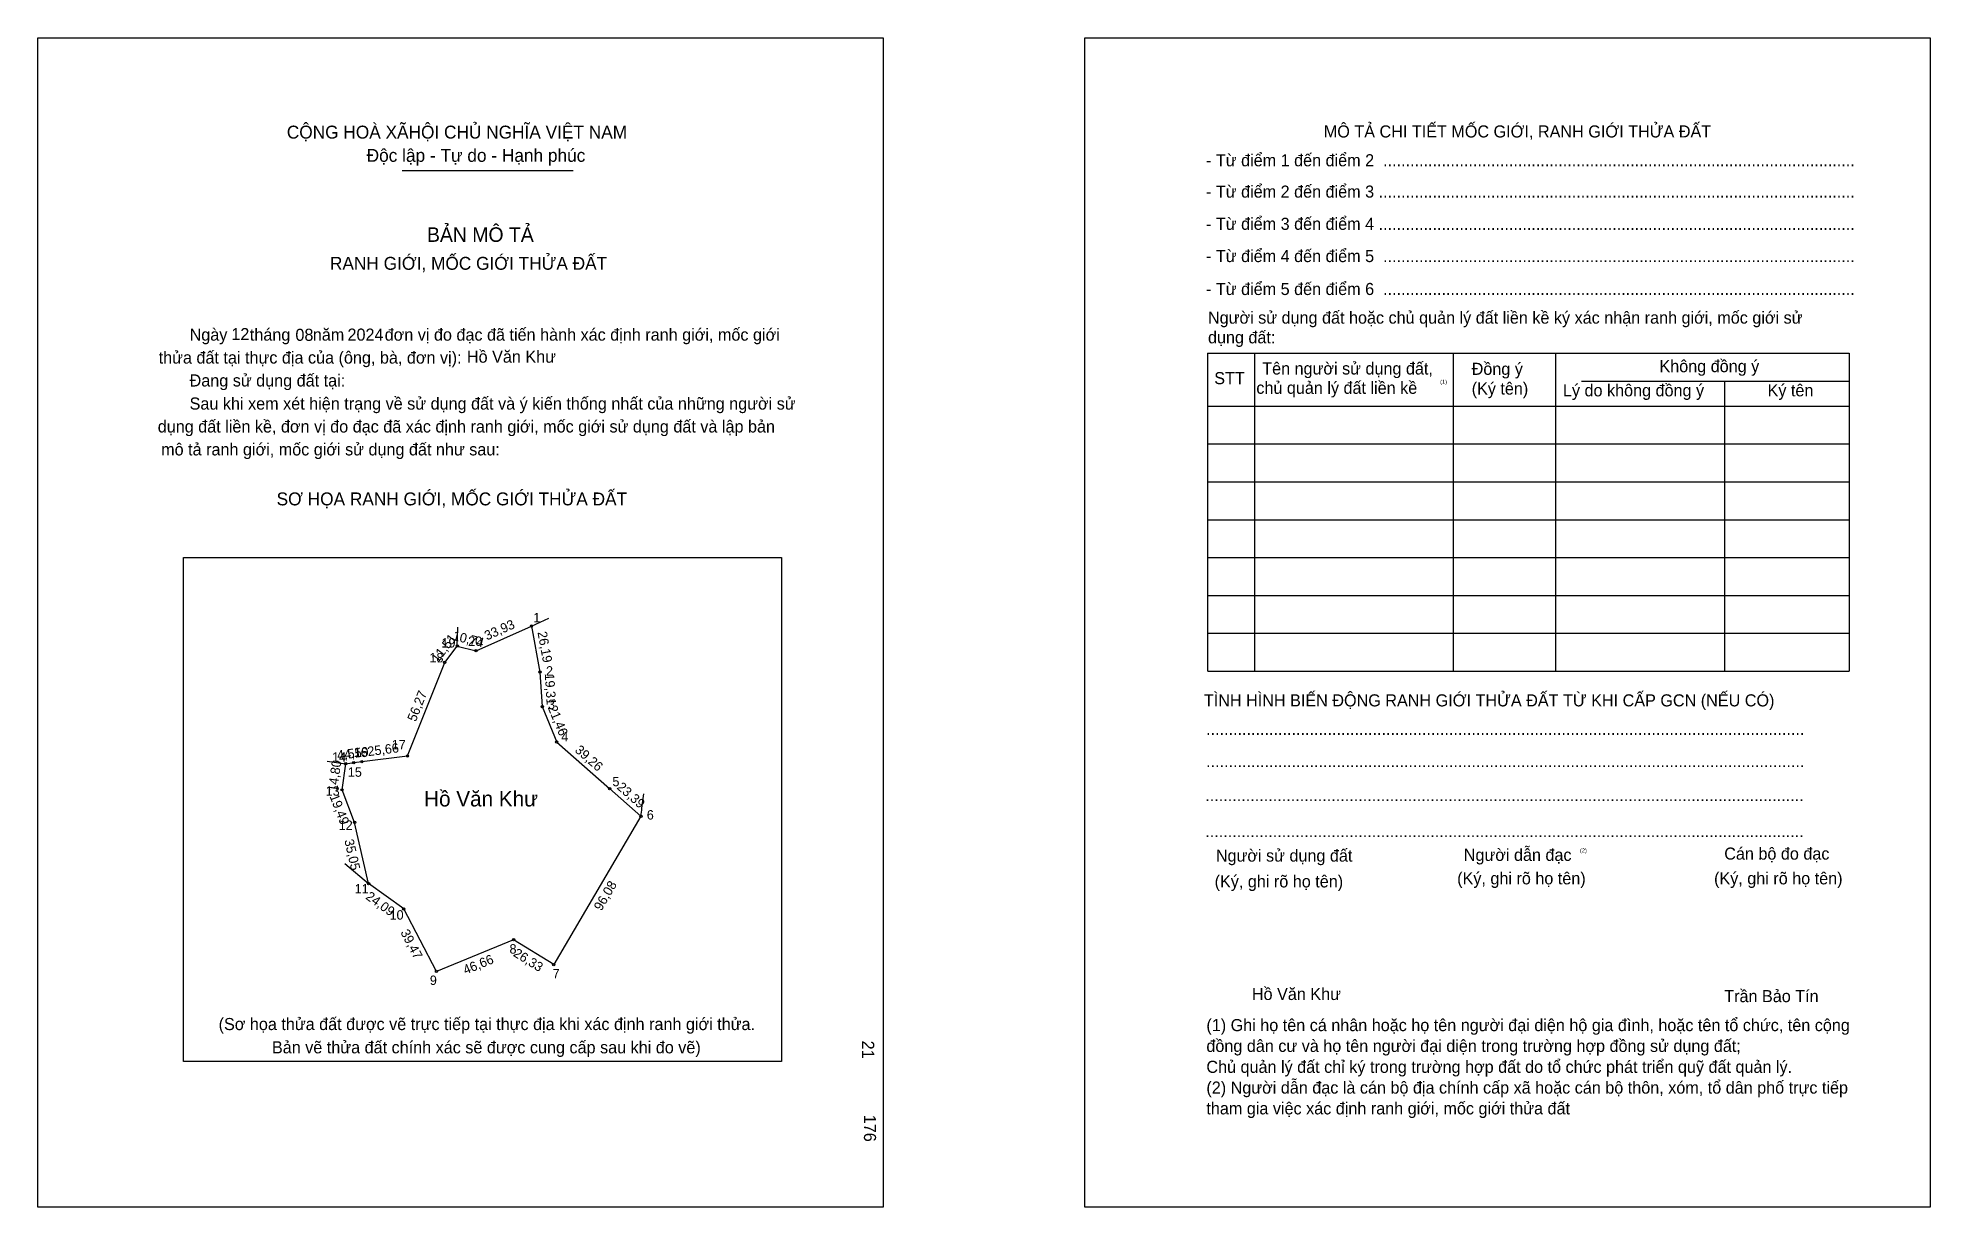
# Model space of a CAD drawing. Extents: x 546640 to 547698, y 1824173 to 1824826.
import ezdxf

# ---------------------------------------------------------------- set-up
doc = ezdxf.new("R2010")
doc.units = 0
for name, color, linetype in [('bmtKhungInTrang1', 7, 'Continuous'), ('bmtKhungInTrang2', 7, 'Continuous'), ('bmtNoiDung', 7, 'Continuous'), ('bmtTemplate', 7, 'Continuous'), ('CanhThua', 7, 'Continuous'), ('ChieuDaiCanhThua', 7, 'Continuous'), ('Level 3', 7, 'Continuous'), ('MocDinhThua', 7, 'Continuous'), ('RauThua', 7, 'Continuous'), ('SoHieuDinhThua', 7, 'Continuous'), ('TenChuSuDung', 7, 'Continuous')]:
    doc.layers.add(name, color=color, linetype=linetype)

msp = doc.modelspace()

# ---------------------------------------------------------------- linework, layer by layer
at = {"layer": 'bmtKhungInTrang1'}
msp.add_lwpolyline([(546640.4, 1824825.8), (547112.7, 1824825.8), (547112.7, 1824172.6), (546640.4, 1824172.6)], close=True, dxfattribs=at)
at = {"layer": 'bmtKhungInTrang2'}
msp.add_lwpolyline([(547225.3, 1824825.8), (547697.5, 1824825.8), (547697.5, 1824172.6), (547225.3, 1824172.6)], close=True, dxfattribs=at)
at = {"layer": 'bmtTemplate'}
for p, q in [((546843.9, 1824751.7), (546939.4, 1824751.7)), ((547320, 1824649.6), (547320, 1824472)), ((547431.1, 1824649.6), (547431.1, 1824472)), ((547488.3, 1824649.8), (547488.3, 1824472)), ((547652.3, 1824649.6), (547652.3, 1824472)), ((547502.8, 1824633.9), (547652.3, 1824633.9)), ((547294.1, 1824620), (547652.3, 1824620)), ((547294.1, 1824598.9), (547652.3, 1824598.9)), ((547294.1, 1824577.7), (547652.3, 1824577.7)), ((547294.1, 1824556.6), (547652.3, 1824556.6)), ((547294.1, 1824535.4), (547652.3, 1824535.4)), ((547294.1, 1824514.3), (547652.3, 1824514.3)), ((547294.1, 1824493.2), (547652.3, 1824493.2)), ((547294.1, 1824472), (547652.3, 1824472))]:
    msp.add_line(p, q, dxfattribs=at)
for points in [[(547293.9, 1824649.6), (547652.3, 1824649.6)], [(547293.9, 1824649.6), (547293.9, 1824472)], [(547582.6, 1824633.7), (547582.6, 1824472)]]:
    msp.add_lwpolyline(points, dxfattribs=at)
msp.add_lwpolyline([(546721.7, 1824253.9), (546721.7, 1824535.4), (547055.8, 1824535.4), (547055.8, 1824253.9)], close=True, dxfattribs=at)
at = {"layer": 'CanhThua'}
for p, q in [((546885.2, 1824483.4), (546916.2, 1824497.2)), ((546916.2, 1824497.2), (546920.9, 1824471.5)), ((546846.9, 1824424.6), (546867.7, 1824476.9)), ((546867.7, 1824476.9), (546874.7, 1824486)), ((546874.7, 1824486), (546885.2, 1824483.4)), ((546920.9, 1824471.5), (546922.2, 1824452.2)), ((546922.2, 1824452.2), (546930.3, 1824432.4)), ((546821.4, 1824421.5), (546846.9, 1824424.6)), ((546930.3, 1824432.4), (546959.8, 1824406.4)), ((546810.4, 1824405.7), (546812.4, 1824420.3)), ((546812.4, 1824420.3), (546816.9, 1824420.9)), ((546816.9, 1824420.9), (546821.4, 1824421.5)), ((546817.4, 1824387.5), (546810.4, 1824405.7)), ((546959.8, 1824406.4), (546977.3, 1824390.9)), ((546825.2, 1824353.3), (546817.4, 1824387.5)), ((546977.3, 1824390.9), (546928.6, 1824308.1)), ((546844.8, 1824339.2), (546825.2, 1824353.3)), ((546863.1, 1824304.3), (546844.8, 1824339.2)), ((546906.2, 1824322), (546863.1, 1824304.3)), ((546928.6, 1824308.1), (546906.2, 1824322))]:
    msp.add_line(p, q, dxfattribs=at)
at = {"layer": 'MocDinhThua'}
for centre in [(546916.2, 1824497.2), (546867.7, 1824476.9), (546874.7, 1824486), (546885.2, 1824483.4), (546920.9, 1824471.5), (546922.2, 1824452.2), (546846.9, 1824424.6), (546930.3, 1824432.4), (546812.4, 1824420.3), (546816.9, 1824420.9), (546821.4, 1824421.5), (546810.4, 1824405.7), (546959.8, 1824406.4), (546817.4, 1824387.5), (546977.3, 1824390.9), (546825.2, 1824353.3), (546844.8, 1824339.2), (546906.2, 1824322), (546928.6, 1824308.1), (546863.1, 1824304.3)]:
    msp.add_circle(centre, 0.632, dxfattribs=at)
at = {"layer": 'RauThua'}
for p, q in [((546916.2, 1824497.2), (546925.8, 1824501.5)), ((546874.7, 1824486), (546875, 1824496.5)), ((546802, 1824421.8), (546812.4, 1824420.3)), ((546977.9, 1824395.4), (546979, 1824403.5)), ((546977.3, 1824390.9), (546977.8, 1824394.3)), ((546977.8, 1824394.3), (546977.9, 1824395.4)), ((546811.9, 1824364.5), (546825.2, 1824353.3))]:
    msp.add_line(p, q, dxfattribs=at)

# ---------------------------------------------------------------- texts
at = {"layer": 'bmtNoiDung'}
for s, p in [('12', (546748.5, 1824656.9)), ('08', (546784.3, 1824656.5)), ('2024', (546813.4, 1824656.6)), ('Hồ Văn Khư', (546880.1, 1824644.3)), ('Hồ Văn Khư', (547318.6, 1824288.3))]:
    msp.add_text(s, height=6.76, dxfattribs=at).set_placement(p)
for s, p in [('21', (547100.9, 1824265.6)), ('176', (547101.9, 1824224.2))]:
    msp.add_text(s, height=6.76, rotation=270, dxfattribs=at).set_placement(p)
at = {"layer": 'bmtTemplate'}
for s, height, p in [('CỘNG HOÀ XÃHỘI CHỦ NGHĨA VIỆT NAM', 7.207, (546779.5, 1824769.5)), ('MÔ TẢ CHI TIẾT MỐC GIỚI, RANH GIỚI THỬA ĐẤT', 6.754, (547358.8, 1824770.1)), ('Độc lập - Tự do - Hạnh phúc', 7.207, (546824.1, 1824756.5)), ('- Từ điểm 1 đến điểm 2  .........................................................................................................', 6.7544, (547293, 1824754)), ('- Từ điểm 2 đến điểm 3 ..........................................................................................................', 6.7544, (547293, 1824736.5)), ('BẢN MÔ TẢ', 8.11, (546857.8, 1824711.8)), ('- Từ điểm 3 đến điểm 4 ..........................................................................................................', 6.7544, (547293, 1824718.5)), ('RANH GIỚI, MỐC GIỚI THỬA ĐẤT', 7.207, (546803.6, 1824696.2)), ('- Từ điểm 4 đến điểm 5  .........................................................................................................', 6.7544, (547293, 1824700.5)), ('- Từ điểm 5 đến điểm 6  .........................................................................................................', 6.7544, (547293, 1824682.1)), ('Người sử dụng đất hoặc chủ quản lý đất liền kề ký xác nhận ranh giới, mốc giới sử', 6.754, (547294.1, 1824666.1)), ('Ngày     tháng     năm         đơn vị đo đạc đã tiến hành xác định ranh giới, mốc giới ', 6.757, (546725.2, 1824656.6)), ('dụng đất:', 6.75, (547294.1, 1824655.1)), ('thửa đất tại thực địa của (ông, bà, đơn vị):', 6.757, (546707.9, 1824643.8)), ('Không đồng ý', 6.754, (547546.3, 1824639)), ('Đang sử dụng đất tại:', 6.757, (546725.2, 1824631)), ('STT', 6.75, (547297.6, 1824632.3)), ('Tên người sử dụng đất,', 6.754, (547324.4, 1824637.7)), ('Đồng ý', 6.75, (547441.4, 1824637.5)), ('Sau khi xem xét hiện trạng về sử dụng đất và ý kiến thống nhất của những người sử ', 6.757, (546725.2, 1824618.1)), ('chủ quản lý đất liền kề', 6.754, (547321.1, 1824626.9)), ('(1)', 2.25, (547423.8, 1824632.5)), ('(Ký tên)', 6.75, (547441.4, 1824626.5)), ('Lý do không đồng ý', 6.754, (547492.4, 1824625.5)), ('Ký tên', 6.75, (547606.7, 1824625.5)), ('dụng đất liền kề, đơn vị đo đạc đã xác định ranh giới, mốc giới sử dụng đất và lập bản', 6.757, (546707.4, 1824605.3)), ('mô tả ranh giới, mốc giới sử dụng đất như sau:', 6.757, (546709.3, 1824592.5)), ('SƠ HỌA RANH GIỚI, MỐC GIỚI THỬA ĐẤT', 7.207, (546773.8, 1824564.6)), ('TÌNH HÌNH BIẾN ĐỘNG RANH GIỚI THỬA ĐẤT TỪ KHI CẤP GCN (NẾU CÓ)', 6.754, (547291.8, 1824452.3)), ('.....................................................................................................................................', 6.7645, (547293, 1824436.4)), ('.....................................................................................................................................', 6.7645, (547293, 1824418.4)), ('.....................................................................................................................................', 6.7645, (547292.6, 1824399.4)), ('.....................................................................................................................................', 6.7645, (547292.6, 1824379.3)), ('Người sử dụng đất', 6.754, (547298.5, 1824365.6)), ('Người dẫn đạc', 6.754, (547437, 1824366)), ('(2)', 2.25, (547501.9, 1824370.7)), ('Cán bộ đo đạc', 6.754, (547582.5, 1824366.7)), ('(Ký, ghi rõ họ tên)', 6.754, (547433.3, 1824352.9)), ('(Ký, ghi rõ họ tên)', 6.754, (547576.8, 1824352.9)), ('(Ký, ghi rõ họ tên)', 6.754, (547297.8, 1824351.2)), ('Trần Bảo Tín', 6.754, (547582.5, 1824287.1)), ('(Sơ họa thửa đất được vẽ trực tiếp tại thực địa khi xác định ranh giới thửa.', 6.757, (546741.4, 1824271.5)), ('(1) Ghi họ tên cá nhân hoặc họ tên người đại diện hộ gia đình, hoặc tên tổ chức, tên cộng', 6.754, (547293.2, 1824270.9)), ('Bản vẽ thửa đất chính xác sẽ được cung cấp sau khi đo vẽ)', 6.757, (546771.2, 1824258.5)), ('đồng dân cư và họ tên người đại diện trong trường hợp đồng sử dụng đất;', 6.754, (547293.2, 1824259.3)), ('Chủ quản lý đất chỉ ký trong trường hợp đất do tổ chức phát triển quỹ đất quản lý.', 6.754, (547293.2, 1824247.6)), ('(2) Người dẫn đạc là cán bộ địa chính cấp xã hoặc cán bộ thôn, xóm, tổ dân phố trực tiếp', 6.754, (547293.2, 1824236)), ('tham gia việc xác định ranh giới, mốc giới thửa đất', 6.754, (547293.2, 1824224.4))]:
    msp.add_text(s, height=height, dxfattribs=at).set_placement(p)
at = {"layer": 'ChieuDaiCanhThua'}
for s, rotation, p in [('33,93', 23.9832, (546891.3, 1824489.1)), ('11,51', 52.4132, (546863.9, 1824476.3)), ('10,74', 346.0582, (546871.8, 1824489.5)), ('26,19', 280.5171, (546919.5, 1824493.7)), ('19,31', 273.578, (546923.6, 1824470.5)), ('56,27', 68.2723, (546851.5, 1824443.4)), ('21,46', 292.4211, (546925.2, 1824451.6)), ('4,51', 7.1408, (546807.9, 1824422.4)), ('4,59', 7.1359, (546811.9, 1824422.9)), ('25,66', 7.1397, (546824.9, 1824424.5)), ('39,26', 318.59, (546940, 1824427.3)), ('14,80', 82.2153, (546807.6, 1824404.4)), ('19,49', 291.15, (546803.3, 1824402.1)), ('23,39', 318.5749, (546963.5, 1824406.6)), ('35,05', 282.8837, (546811.6, 1824377.5)), ('96,08', 59.5151, (546955.2, 1824337.7)), ('24,09', 324.2646, (546823.1, 1824345.1)), ('39,47', 297.6149, (546842.8, 1824326.1)), ('46,66', 22.3907, (546879.3, 1824302.4)), ('26,33', 328.1111, (546905.6, 1824313.1))]:
    msp.add_text(s, height=5.26, rotation=rotation, dxfattribs=at).set_placement(p)
at = {"layer": 'Level 3'}
for p in [(546816.4, 1824420.4), (546820.9, 1824421)]:
    msp.add_text('D', height=1, dxfattribs=at).set_placement(p)
at = {"layer": 'SoHieuDinhThua'}
for s, p in [('1', (546917.2, 1824499.3)), ('19', (546865.9, 1824485.2)), ('20', (546880.8, 1824486.1)), ('18', (546859.2, 1824476.9)), ('2', (546924.3, 1824469.5)), ('3', (546925.4, 1824450.8)), ('4', (546932.8, 1824432.8)), ('14', (546804.8, 1824421.4)), ('16', (546816.9, 1824424)), ('17', (546838.1, 1824428.3)), ('15', (546813.6, 1824413)), ('5', (546961.4, 1824407.7)), ('13', (546801.2, 1824402.4)), ('6', (546980.6, 1824389.1)), ('12', (546808.5, 1824383.3)), ('11', (546817.4, 1824347.8)), ('10', (546836.9, 1824333.2)), ('8', (546903.9, 1824314.2)), ('9', (546859.4, 1824296.7)), ('7', (546928, 1824300.4))]:
    msp.add_text(s, height=5.26, dxfattribs=at).set_placement(p)
at = {"layer": 'TenChuSuDung'}
msp.add_text('Hồ Văn Khư', height=8.64, dxfattribs=at).set_placement((546856.2, 1824396.4))

doc.saveas('drawing.dxf')
